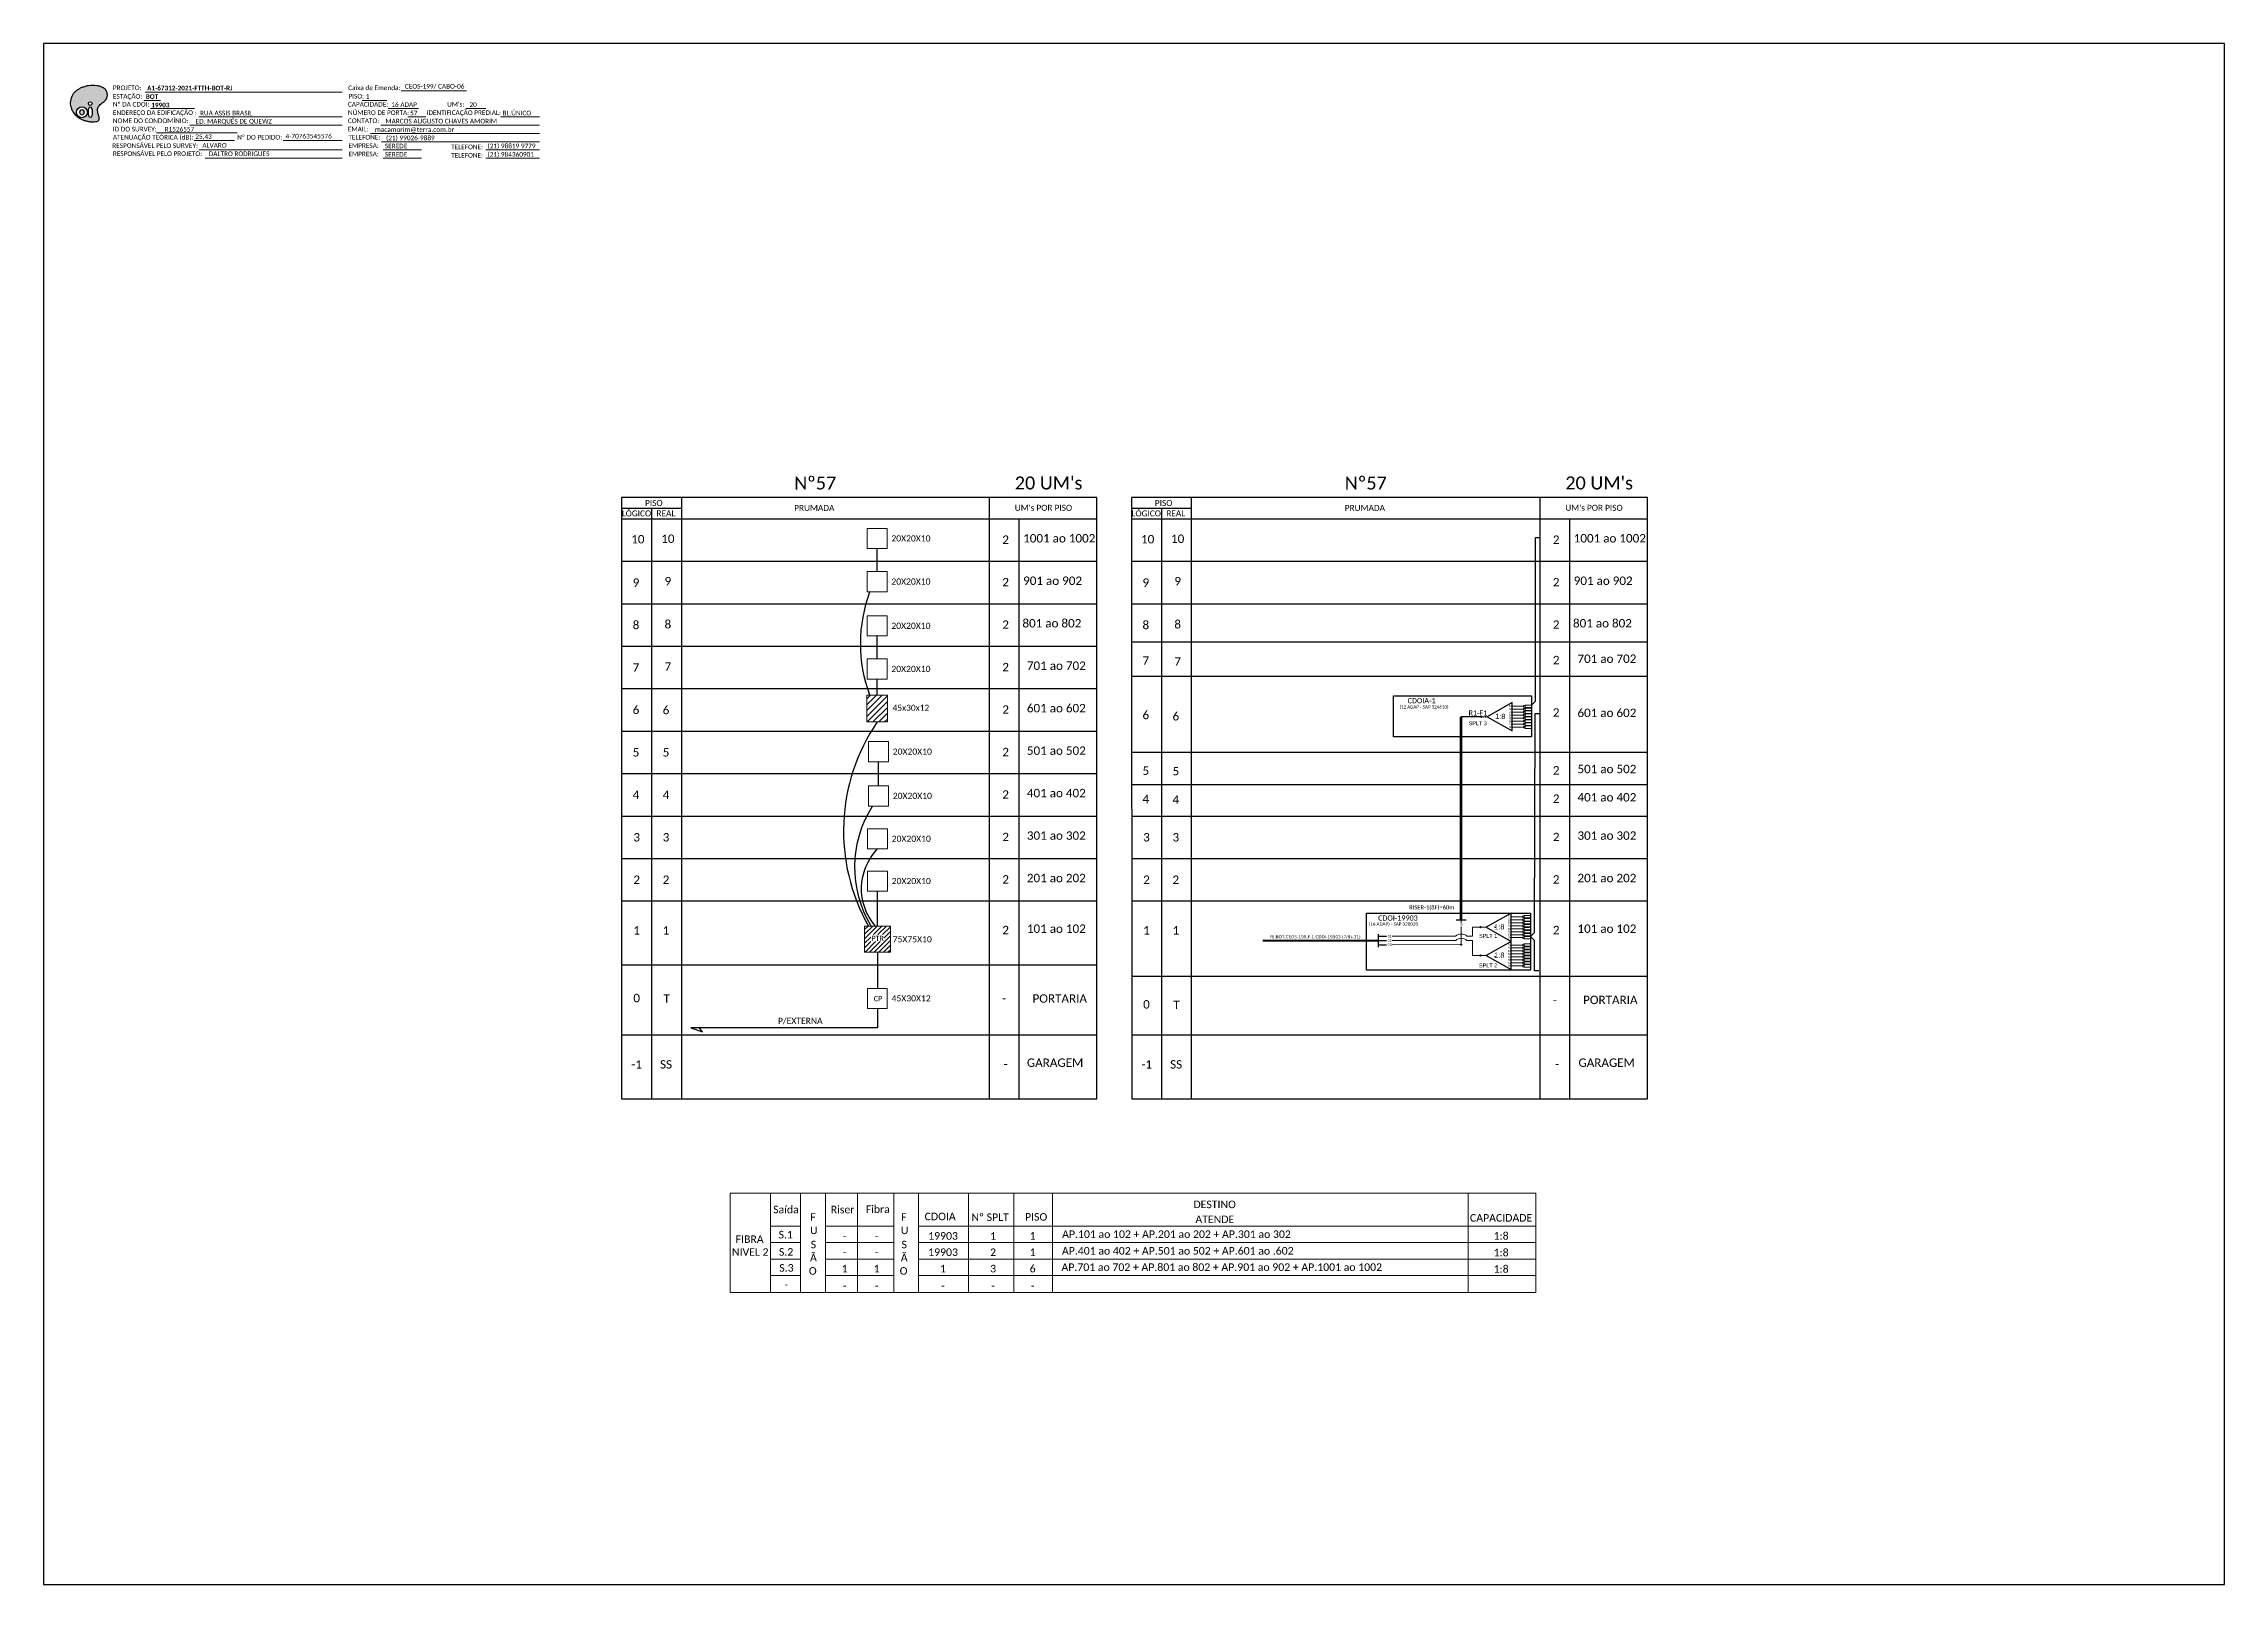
# Model space of a CAD drawing. Header units: metres. Extents: x -1286 to 455, y -500 to 94.
# Drawn here: x -386 to 455, y -500 to 94 of the extents above; entities that cross this region are included whole.
import ezdxf
from ezdxf.enums import TextEntityAlignment as Align

# ---------------------------------------------------------------- set-up
doc = ezdxf.new("R2010")
doc.units = ezdxf.units.M
for name, color, linetype, lineweight in [('(Notas)', 7, 'Continuous', 0), ('40.1-ETIQUETAS', 1, 'Continuous', 20), ('_NUMERAÇÃO_', 34, 'Continuous', 0)]:
    doc.layers.add(name, color=color, linetype=linetype, lineweight=lineweight)
doc.styles.add('ARIAL', font='arial.ttf')
doc.styles.add('siredit', font='verdana.ttf')
doc.styles.add('WMF-Calibri0', font='calibri.ttf')
doc.styles.add('WMF-Calibri1', font='calibrib.ttf')

# ---------------------------------------------------------------- blocks, each defined once
blk = doc.blocks.new('SPLT_1-8_SC-APC')
at = {"color": 1, "lineweight": 0}
blk.add_lwpolyline([(-17.04, -7.55), (-19.26, -7.55)], dxfattribs=at)
at = {"color": 1}
blk.add_lwpolyline([(-7.37, -2.1), (-17.04, -7.55), (-7.37, -13), (-7.37, -2.1)], dxfattribs=at)
at = {"color": 3, "lineweight": 0}
for points in [[(-2.99, -3.51), (-7.37, -3.51)], [(-7.37, -4.66), (-2.99, -4.66)], [(-7.37, -5.82), (-2.99, -5.82)], [(-7.37, -6.97), (-2.99, -6.97)], [(-7.37, -8.12), (-2.99, -8.12)], [(-2.41, -3.02), (-2.41, -4)], [(-2.41, -3.02), (0, -3.02)], [(-2.41, -4), (0, -4)], [(-2.41, -4.17), (-2.41, -5.16)], [(-2.41, -4.17), (0, -4.17)], [(-2.41, -5.16), (0, -5.16)], [(-2.41, -5.32), (-2.41, -6.31)], [(-2.41, -5.32), (0, -5.32)], [(-2.41, -6.31), (0, -6.31)], [(-2.41, -6.48), (-2.41, -7.46)], [(-2.41, -6.48), (0, -6.48)], [(-2.41, -7.46), (0, -7.46)], [(-2.41, -7.63), (-2.41, -8.62)], [(-2.41, -7.63), (0, -7.63)], [(-7.37, -9.28), (-2.99, -9.28)], [(-7.37, -10.43), (-2.99, -10.43)], [(-7.37, -11.58), (-2.99, -11.58)], [(-2.41, -8.62), (0, -8.62)], [(-2.41, -8.78), (-2.41, -9.77)], [(-2.41, -8.78), (0, -8.78)], [(-2.41, -9.77), (0, -9.77)], [(-2.41, -9.94), (-2.41, -10.92)], [(-2.41, -9.94), (0, -9.94)], [(-2.41, -10.92), (0, -10.92)], [(-2.41, -11.09), (-2.41, -12.08)], [(-2.41, -11.09), (0, -11.09)], [(-2.41, -12.08), (0, -12.08)]]:
    blk.add_lwpolyline(points, dxfattribs=at)
for points in [[(-2.99, -3.22), (-2.41, -3.22), (-2.41, -3.8), (-2.99, -3.8)], [(-2.99, -4.38), (-2.41, -4.38), (-2.41, -4.95), (-2.99, -4.95)], [(-2.99, -5.53), (-2.41, -5.53), (-2.41, -6.1), (-2.99, -6.1)], [(-2.99, -6.68), (-2.41, -6.68), (-2.41, -7.26), (-2.99, -7.26)], [(-2.99, -7.84), (-2.41, -7.84), (-2.41, -8.41), (-2.99, -8.41)], [(-2.99, -8.99), (-2.41, -8.99), (-2.41, -9.56), (-2.99, -9.56)], [(-2.99, -10.14), (-2.41, -10.14), (-2.41, -10.72), (-2.99, -10.72)], [(-2.99, -11.3), (-2.41, -11.3), (-2.41, -11.87), (-2.99, -11.87)]]:
    blk.add_lwpolyline(points, close=True, dxfattribs=at)
at = {"color": 1, "style": 'ARIAL'}
for s, height, p in [('1:8', 2, (-13.91, -8.4)), ('S1', 0.75, (-8.74, -3.78)), ('S2', 0.75, (-8.74, -4.97)), ('S3', 0.75, (-8.74, -6.18)), ('S4', 0.75, (-8.74, -7.36)), ('S5', 0.75, (-8.74, -8.57)), ('S6', 0.75, (-8.74, -9.69)), ('S7', 0.75, (-8.74, -10.78)), ('S8', 0.75, (-8.74, -11.9))]:
    blk.add_text(s, height=height, dxfattribs=at).set_placement(p)
blk = doc.blocks.new('SPLITTER FUTURO')
blk.add_point((0, 0))
at = {"style": 'ARIAL', "text_generation_flag": 6, "flags": 4}
for tag, p, height in [('SPLT', (-6.22, -4.1), 1.5), ('INSTAL.', (-6.25, -6.09), 1.25)]:
    blk.add_attdef(tag, p, '', height=height, rotation=180, dxfattribs=at)
blk = doc.blocks.new('SPLITTER_')
blk.add_point((0, 0))
at = {"style": 'ARIAL', "flags": 4}
blk.add_attdef('SPLT', (0, -3.26), '', height=1.5, dxfattribs=at)
blk = doc.blocks.new('OI')
h = blk.add_hatch(color=40)
edge = h.paths.add_edge_path()
edge.add_spline(control_points=[(4.35, -0.67), (3.92, -0.99), (3.26, -1.5), (2.81, -2.59), (2.9, -3.5), (3.06, -4.27), (3.31, -4.85), (3.37, -5.39), (3.4, -5.88), (3.2, -6.4), (2.54, -6.61), (1.65, -6.63), (0.55, -6.67), (-0.56, -6.42), (-1.61, -6.14), (-2.77, -5.61), (-3.92, -4.77), (-4.89, -3.7), (-5.34, -2.65), (-5.6, -1.94), (-5.85, -0.96), (-5.71, 0.47), (-5.1, 2.02), (-4.14, 3.02), (-3.3, 3.61), (-2.37, 4.16), (-1.36, 4.44), (-0.56, 4.7), (0.79, 4.85), (2.24, 4.97), (3.79, 4.57), (4.67, 4.21), (5.44, 3.65), (5.76, 2.99), (6.03, 2.21), (6.01, 1.46), (5.72, 0.64), (5.31, 0.08), (4.88, -0.38), (4.51, -0.55), (4.35, -0.67)], knot_values=[0, 0, 0, 0, 1.60434, 2.417191, 3.427595, 4.282808, 4.776746, 5.304182, 5.888771, 6.258406, 6.858137, 7.79129, 8.986195, 10.124242, 11.187857, 12.242908, 13.953784, 15.414161, 16.515391, 17.349188, 17.675853, 19.552021, 21.515531, 22.568638, 23.63245, 24.621084, 25.782718, 26.745347, 27.142653, 29.870543, 31.004649, 31.921532, 32.709589, 33.801391, 34.042471, 35.192333, 35.971461, 36.628871, 37.254359, 37.836911, 37.836911, 37.836911, 37.836911], degree=3, periodic=0)
h.paths.add_polyline_path([(1.13, -0.87, -1), (-0.04, -0.87, -1)], flags=16)
edge = h.paths.add_edge_path(flags=16)
edge.add_ellipse((0.56, -3.59), major_axis=(-0.02, 1.71), ratio=0.361305, start_angle=0, end_angle=360)
h.paths.add_polyline_path([(-0.36, -3.62, -1), (-3.8, -3.62, -1)], flags=16)
edge = h.paths.add_edge_path(flags=0)
edge.add_ellipse((-2.08, -3.62), major_axis=(0, 0.885), ratio=0.758294, start_angle=0, end_angle=360)
at = {"color": 40}
for centre, radius in [((-2.08, -3.62), 1.72), ((0.54, -0.87), 0.587)]:
    blk.add_circle(centre, radius, dxfattribs=at)
blk.add_ellipse((-2.08, -3.62), major_axis=(0, 0.885), ratio=0.758294, start_param=-3.141592653589792, end_param=3.141592653589792, dxfattribs=at)
blk.add_ellipse((0.56, -3.59), major_axis=(-0.02, 1.71), ratio=0.361305, dxfattribs=at)
at = {"color": 40, "start_tangent": (-0.800898, -0.598801), "end_tangent": (-0.800898, -0.598801)}
blk.add_spline([(4.35, -0.67), (3.2, -1.78), (2.9, -2.54), (2.92, -3.55), (3.12, -4.38), (3.28, -4.85), (3.37, -5.37), (3.35, -5.95), (3.2, -6.29), (2.66, -6.55), (1.73, -6.63), (0.54, -6.62), (-0.58, -6.41), (-1.6, -6.11), (-2.56, -5.67), (-3.95, -4.67), (-4.89, -3.56), (-5.37, -2.56), (-5.64, -1.78), (-5.72, -1.46), (-5.63, 0.42), (-4.84, 2.22), (-4.13, 2.99), (-3.27, 3.62), (-2.4, 4.09), (-1.3, 4.47), (-0.37, 4.72), (0.02, 4.77), (2.75, 4.8), (3.85, 4.53), (4.69, 4.16), (5.31, 3.68), (5.85, 2.73), (5.93, 2.5), (5.94, 1.35), (5.67, 0.62), (5.29, 0.08), (4.84, -0.36), (4.35, -0.67)], degree=3, dxfattribs=at)

msp = doc.modelspace()

# ---------------------------------------------------------------- hatches: boundary and pattern name
h = msp.add_hatch()
h.set_pattern_fill('LINE', color=1, scale=0.5, angle=45)
h.set_pattern_definition([(45, (722.4185, -89.9698), (-1.122532, 1.122532), [])])
h.paths.add_polyline_path([(-61, -156.99), (-68.95, -156.99), (-68.95, -167.33), (-61, -167.33)])
h = msp.add_hatch(color=3)
h.dxf.hatch_style = 1
edge = h.paths.add_edge_path()
edge.add_arc((168.08, -165.32), 0.256, 0, 360)
h = msp.add_hatch()
h.set_pattern_fill('ANSI31', color=1, scale=10, style=0)
h.set_pattern_definition([(45, (-683.2633, -641.6279), (-0.8838835, 0.8838835), [])])
h.paths.add_polyline_path([(-69.79, -256.05), (-59.88, -256.05), (-59.88, -246.01), (-69.79, -246.01)])
h.paths.add_polyline_path([(-67.36, -252.01), (-62.32, -252.01), (-62.32, -249.29), (-67.36, -249.28)], flags=16)
h = msp.add_hatch(color=3)
h.dxf.hatch_style = 1
edge = h.paths.add_edge_path()
edge.add_arc((167.7, -246.45), 0.242, 0, 360)
h = msp.add_hatch(color=3)
h.dxf.hatch_style = 1
edge = h.paths.add_edge_path()
edge.add_arc((160.22, -253.18), 0.205, 0, 360)
h = msp.add_hatch(color=3)
h.dxf.hatch_style = 1
edge = h.paths.add_edge_path()
edge.add_arc((167.7, -257.35), 0.242, 0, 360)

# ---------------------------------------------------------------- linework, layer by layer
at = {"layer": '(Notas)', "lineweight": 0}
for p, q in [((-106.07, -387.3), (-106.07, -348.93)), ((-94.54, -387.3), (-94.54, -348.93)), ((-84.9, -387.3), (-84.9, -348.93)), ((-72.56, -387.3), (-72.56, -348.93)), ((-58.53, -387.3), (-58.53, -348.93)), ((-49.07, -387.3), (-49.07, -348.93)), ((-29.76, -387.3), (-29.76, -348.93)), ((-12.28, -387.3), (-12.28, -348.93)), ((2.63, -387.3), (2.63, -348.93)), ((163.01, -387.3), (163.01, -348.93))]:
    msp.add_line(p, q, dxfattribs=at)
msp.add_lwpolyline([(189.01, -348.93), (189.01, -387.3)], dxfattribs=at)
for p, q in [((-163.5, -88.97), (-163.5, -312.61)), ((19.8, -312.61), (19.8, -88.97)), ((33.1, -88.97), (33.2, -312.61)), ((232.12, -312.61), (232.12, -88.97)), ((-163.5, -287.99), (19.8, -287.99)), ((33.1, -287.99), (232.12, -287.99))]:
    msp.add_line(p, q)
at = {"color": 3}
for p, q in [((-64.97, -109.35), (-64.97, -100.48)), ((-64.97, -143.03), (-64.97, -134.17)), ((-64.97, -156.99), (-64.97, -150.8)), ((-64.42, -191.96), (-64.42, -182.67)), ((-64.83, -246.01), (-64.83, -232.58))]:
    msp.add_line(p, q, dxfattribs=at)
at = {"color": 5, "lineweight": 0}
for p, q in [((160.22, -243.59), (160.22, -244.87)), ((160.22, -253.18), (160.22, -246.3))]:
    msp.add_line(p, q, dxfattribs=at)
msp.add_lwpolyline([(-386.42, -499.81), (454.58, -499.81), (454.58, 94.19), (-386.42, 94.19)], close=True)
at = {"color": 7, "lineweight": 0}
for points in [[(-248.5, 76.01), (-223.37, 76.01)], [(-347.83, 72.24), (-341.28, 72.24)], [(-347.31, 75.52), (-271.34, 75.52)], [(-345.16, 69.17), (-328.19, 69.17)], [(-263.54, 72.28), (-254.06, 72.28)], [(-253.49, 69.17), (-241.88, 69.17)], [(-223.55, 69.17), (-215.89, 69.17)], [(-342.85, 59.75), (-311.8, 59.75)], [(-330.01, 62.82), (-271.34, 62.82)], [(-326.59, 65.93), (-271.34, 65.93)], [(-260.42, 59.58), (-195.15, 59.58)], [(-256.38, 62.82), (-195.15, 62.82)], [(-245.91, 65.93), (-238.96, 65.93)], [(-210.21, 65.93), (-195.18, 65.93)], [(-328.31, 56.79), (-312.8, 56.79)], [(-326.59, 53.23), (-271.34, 53.23)], [(-294.08, 56.79), (-271.31, 56.79)], [(-256.13, 56.34), (-195.15, 56.34)], [(-255.52, 53.23), (-240.72, 53.23)], [(-215.92, 53.23), (-195.15, 53.23)], [(-324.11, 49.99), (-271.34, 49.99)], [(-255.52, 49.99), (-240.72, 49.99)], [(-215.92, 49.99), (-195.15, 49.99)], [(160.22, -253.18), (133.58, -253.19)]]:
    msp.add_lwpolyline(points, dxfattribs=at)
at = {"color": 0}
for points in [[(19.8, -80.75), (-163.5, -80.75)], [(232.12, -80.75), (33.1, -80.75)], [(-163.5, -84.86), (-140.35, -84.86)], [(-163.5, -88.97), (19.8, -88.97)], [(33.1, -84.86), (56.25, -84.86)], [(33.1, -88.97), (232.12, -88.97)]]:
    msp.add_lwpolyline(points, dxfattribs=at)
for points in [[(-163.5, -80.75), (-163.5, -88.97)], [(-140.35, -88.97), (-140.35, -80.75)], [(-21.79, -80.75), (-21.79, -88.97)], [(19.8, -88.97), (19.8, -80.75)], [(33.1, -80.75), (33.1, -88.97)], [(56.25, -88.97), (56.25, -80.75)], [(190.53, -80.75), (190.53, -88.97)], [(232.12, -88.97), (232.12, -80.75)], [(-163.5, -88.97), (19.8, -88.97)], [(-163.5, -88.97), (19.8, -88.97)], [(-151.93, -84.86), (-151.93, -88.97)], [(-151.93, -88.97), (-151.93, -312.61)], [(-140.35, -312.61), (-140.35, -88.97)], [(-21.79, -88.97), (-21.79, -312.61)], [(-10.22, -312.61), (-10.22, -88.97)], [(33.1, -88.97), (232.12, -88.97)], [(33.1, -88.97), (232.12, -88.97)], [(44.68, -84.86), (44.68, -88.97)], [(44.68, -88.97), (44.68, -312.61)], [(56.25, -312.61), (56.25, -88.97)], [(190.53, -88.97), (190.53, -312.61)], [(202.1, -312.61), (202.1, -88.97)], [(-163.5, -105.34), (19.8, -105.34)], [(33.1, -105.34), (232.12, -105.34)], [(-163.5, -121.72), (19.8, -121.72)], [(33.1, -121.72), (232.12, -121.72)], [(-163.5, -138.09), (19.8, -138.09)], [(33.1, -136.48), (232.12, -136.48)], [(33.1, -149.73), (232.12, -149.73)], [(-163.5, -154.46), (19.8, -154.46)], [(-163.5, -170.83), (19.8, -170.83)], [(33.1, -178.92), (232.12, -178.92)], [(-163.5, -187.2), (19.8, -187.2)], [(33.1, -191.49), (232.12, -191.49)], [(-163.5, -203.58), (19.8, -203.58)], [(33.1, -203.58), (232.12, -203.58)], [(-163.5, -219.95), (19.8, -219.95)], [(33.1, -219.95), (232.12, -219.95)], [(-163.5, -236.32), (19.8, -236.32)], [(33.1, -236.32), (232.12, -236.32)], [(-163.5, -260.93), (19.8, -260.93)], [(33.1, -265.27), (232.12, -265.27)], [(-163.5, -287.99), (19.8, -287.99)], [(-163.5, -312.61), (19.8, -312.61)], [(33.2, -312.61), (232.12, -312.61)]]:
    msp.add_lwpolyline(points)
at = {"lineweight": 0}
for points in [[(-61.14, -100.48), (-68.8, -100.48), (-68.8, -92.71), (-61.14, -92.71)], [(-61.14, -117.11), (-68.8, -117.11), (-68.8, -109.35), (-61.14, -109.35)], [(-61.14, -134.17), (-68.8, -134.17), (-68.8, -126.4), (-61.14, -126.4)], [(-61.14, -150.8), (-68.8, -150.8), (-68.8, -143.03), (-61.14, -143.03)], [(-60.59, -182.67), (-68.25, -182.67), (-68.25, -174.91), (-60.59, -174.91)], [(-60.59, -199.73), (-68.25, -199.73), (-68.25, -191.96), (-60.59, -191.96)], [(-61, -216.27), (-68.67, -216.27), (-68.67, -208.5), (-61, -208.5)], [(-61, -232.58), (-68.67, -232.58), (-68.67, -224.81), (-61, -224.81)], [(-61.06, -277.8), (-68.73, -277.8), (-68.73, -270.03), (-61.06, -270.03)]]:
    msp.add_lwpolyline(points, close=True, dxfattribs=at)
at = {"color": 3}
for points in [[(187.31, -160.79), (187.31, -160.79), (187.31, -160.79), (187.31, -160.79), (188.87, -159.28), (188.87, -96.27), (190.53, -96.27)], [(190.18, -263.33), (188.53, -263.33), (188.53, -251.52), (186.96, -250.02), (188.53, -248.51), (188.85, -164.11), (190.5, -164.11)], [(128.35, -249.93), (131.43, -249.93)], [(-64.89, -256.05), (-64.89, -270.03)]]:
    msp.add_lwpolyline(points, dxfattribs=at)
at = {"color": 7}
msp.add_lwpolyline([(-67.8, -156.99, -0.177758), (-67.73, -117.11)], format="xyb", dxfattribs=at)
at = {"color": 1, "lineweight": 0}
for points in [[(-68.95, -156.99), (-61, -156.99), (-61, -167.33), (-68.95, -167.33)], [(-59.88, -246.01), (-69.79, -246.01), (-69.79, -256.05), (-59.88, -256.05)]]:
    msp.add_lwpolyline(points, close=True, dxfattribs=at)
at = {"color": 1}
for points in [[(134.18, -157.19), (187.31, -157.19), (187.31, -173.03), (134.18, -173.03)], [(123.71, -241), (186.96, -241), (186.96, -263.03), (123.71, -263.03)]]:
    msp.add_lwpolyline(points, close=True, dxfattribs=at)
at = {"color": 3}
for points in [[(-64.97, -167.33, 0.285159), (-68.36, -246.01, 0.166216)], [(-67.32, -246.01, -0.278726), (-66.82, -199.73)], [(-65.65, -246.01, -0.388122), (-64.83, -216.27)]]:
    msp.add_lwpolyline(points, format="xyb", dxfattribs=at)
at = {"color": 5, "const_width": 1}
msp.add_lwpolyline([(160.22, -243.59), (160.21, -165.32)], dxfattribs=at)
at = {"color": 5}
for points in [[(168.05, -165.32), (160.21, -165.32)], [(158.35, -243.59), (162.13, -243.59)]]:
    msp.add_lwpolyline(points, dxfattribs=at)
at = {"color": 1, "const_width": 0.8}
msp.add_lwpolyline([(83.76, -251.62), (128.35, -251.62)], dxfattribs=at)
at = {"color": 1}
for points in [[(128.35, -254.11), (128.35, -249.14)], [(-64.89, -277.8), (-64.89, -285.22), (-95.02, -285.22), (-136.77, -285.22)], [(-136.77, -285.22), (-132.35, -286.81)], [(-132.35, -286.81), (-133.76, -284.99)]]:
    msp.add_lwpolyline(points, dxfattribs=at)
at = {"color": 2}
msp.add_lwpolyline([(128.35, -251.56), (131.43, -251.56)], dxfattribs=at)
at = {"color": 3, "lineweight": 0}
for points in [[(158.13, -249.93), (138.32, -249.93), (133.58, -249.93)], [(167.7, -246.45), (164.56, -246.45), (164.56, -249.93), (162.49, -249.93)]]:
    msp.add_lwpolyline(points, dxfattribs=at)
at = {"color": 2, "lineweight": 0}
msp.add_lwpolyline([(162.49, -251.56, 0.377888), (158.13, -251.56), (133.58, -251.56)], format="xyb", dxfattribs=at)
msp.add_lwpolyline([(167.7, -257.35), (164.56, -257.35), (164.56, -251.55), (162.49, -251.55)], dxfattribs=at)
at = {"color": 7}
msp.add_lwpolyline([(128.35, -253.19), (131.43, -253.19)], dxfattribs=at)
at = {"color": 3}
for centre, radius in [((168.08, -165.32), 0.256), ((167.7, -246.45), 0.242), ((160.22, -253.18), 0.205), ((160.22, -253.18), 0.205), ((167.7, -257.35), 0.242)]:
    msp.add_circle(centre, radius, dxfattribs=at)
at = {"color": 3, "lineweight": 0}
msp.add_arc((160.31, -252.41), 3.3, 48.59807, 131.40193, dxfattribs=at)
at = {"layer": '_NUMERAÇÃO_', "color": 0, "lineweight": 0}
for p, q in [((189.01, -348.93), (-121.71, -348.93)), ((-121.71, -348.93), (-121.71, -387.3)), ((-94.54, -361.65), (-106.07, -361.65)), ((-94.54, -367.98), (-106.07, -367.98)), ((-58.53, -361.65), (-84.9, -361.65)), ((-58.53, -367.98), (-84.9, -367.98)), ((189.01, -361.65), (-49.07, -361.65)), ((189.01, -367.98), (-49.07, -367.98)), ((-94.54, -374.39), (-106.07, -374.39)), ((-58.53, -374.39), (-84.9, -374.39)), ((189.01, -374.39), (-49.07, -374.39)), ((-94.54, -380.72), (-106.07, -380.72)), ((-58.53, -380.72), (-84.9, -380.72)), ((189.01, -380.72), (-49.07, -380.72)), ((189.01, -387.3), (-121.71, -387.3))]:
    msp.add_line(p, q, dxfattribs=at)

# ---------------------------------------------------------------- block references
at = {"color": 7, "xscale": 1.213923925163967, "yscale": 1.213923925163967, "zscale": 1.213923925163967, "rotation": 0.1532896023949059}
msp.add_blockref('OI', (-369.11, 72.14), dxfattribs=at)
ref = msp.add_blockref('SPLITTER_', (169.69, -165.32), dxfattribs=dict(xscale=-1))
ref.add_attrib('SPLT', 'SPLT 3', (163.16, -168.58), dxfattribs={"height": 1.5, "style": 'ARIAL'})
at = {"color": 3}
for p in [(187.31, -157.77), (186.96, -238.9), (186.96, -249.8)]:
    msp.add_blockref('SPLT_1-8_SC-APC', p, dxfattribs=at)
ref = msp.add_blockref('SPLITTER FUTURO', (173.37, -246.45))
ref.add_attrib('SPLT', 'SPLT 1', (167.15, -250.55), dxfattribs={"height": 1.5, "rotation": 180, "style": 'ARIAL', "text_generation_flag": 6})
ref = msp.add_blockref('SPLITTER FUTURO', (173.37, -257.84))
ref.add_attrib('SPLT', 'SPLT 2', (167.15, -261.94), dxfattribs={"height": 1.5, "rotation": 180, "style": 'ARIAL', "text_generation_flag": 6})

# ---------------------------------------------------------------- texts
at = {"color": 7, "lineweight": 0, "style": 'WMF-Calibri0'}
for s, height, p in [('PROJETO:', 1.793, (-359.71, 76.26)), ('Caixa de Emenda:', 1.7927, (-268.96, 76.26)), ('ESTAÇÃO:', 1.793, (-359.71, 72.98)), ('Nº DA CDOI:', 1.7927, (-359.71, 69.91)), ('ENDEREÇO DA EDIFICAÇÃO :', 1.7927, (-359.71, 66.68)), ('CAPACIDADE:', 1.7927, (-269.06, 69.91)), ('NÚMERO DE PORTA:', 1.7927, (-269.06, 66.68)), ('PISO:', 1.793, (-268.88, 73.03)), ('IDENTIFICAÇÃO PREDIAL:', 1.7927, (-238.69, 66.68)), ("UM's:", 1.793, (-230.82, 69.91)), ('ATENUAÇÃO TEÓRICA (dB):', 1.7927, (-359.71, 57.21)), ('NOME DO CONDOMÍNIO:', 1.7927, (-359.71, 63.56)), ('ID DO SURVEY:', 1.7927, (-359.71, 60.33)), ('Nº DO PEDIDO:', 1.7927, (-311.79, 57.21)), ('CONTATO:', 1.793, (-269.06, 63.56)), ('EMAIL:', 1.793, (-269.06, 60.33)), ('TELEFONE:', 1.793, (-268.88, 57.21)), ('RESPONSÁVEL PELO SURVEY:', 1.7927, (-359.95, 53.98)), ('RESPONSÁVEL PELO PROJETO:', 1.7927, (-359.71, 50.87)), ('EMPRESA:', 1.793, (-268.88, 53.98)), ('EMPRESA:', 1.793, (-268.88, 50.74)), ('TELEFONE:', 1.793, (-229.28, 53.47)), ('TELEFONE:', 1.793, (-229.28, 50.24))]:
    msp.add_text(s, height=height, dxfattribs=at).set_placement(p)
at = {"color": 7}
for s, height, style, p in [('A1-67312-2021-FTTH-BOT-RJ', 1.7927, 'WMF-Calibri1', (-346.52, 76.17)), ('CEOS-199/ CABO-06', 1.7927, 'WMF-Calibri0', (-247.1, 76.85)), ('BOT', 1.793, 'WMF-Calibri1', (-347.03, 72.89)), ('RUA ASSIS BRASIL', 1.7927, 'WMF-Calibri0', (-326.09, 66.52)), ('1', 1.79, 'WMF-Calibri0', (-262.19, 72.88)), ('16 ADAP', 1.793, 'WMF-Calibri0', (-252.32, 69.79)), ('57', 1.793, 'WMF-Calibri0', (-245.1, 66.53)), ('20', 1.793, 'WMF-Calibri0', (-222.2, 69.77)), ('BL.ÚNICO', 1.793, 'WMF-Calibri0', (-209.45, 66.53)), ('R1526557', 1.793, 'WMF-Calibri0', (-339.75, 60.28)), ('25,43', 1.793, 'WMF-Calibri0', (-327.93, 57.45)), ('ED. MARQUÊS DE QUEWZ', 1.7927, 'WMF-Calibri0', (-327.81, 63.39)), ('4-70763545576', 1.7927, 'WMF-Calibri0', (-293.13, 57.62)), ('macamorim@terra.com.br', 1.7927, 'WMF-Calibri0', (-258.64, 60.18)), ('MARCOS AUGUSTO CHAVES AMORIM', 1.7927, 'WMF-Calibri0', (-254.6, 63.42)), ('(21) 99026-9889', 1.7927, 'WMF-Calibri0', (-254.35, 56.94)), ('ALVARO', 1.793, 'WMF-Calibri0', (-325.2, 54.07)), ('DALTRO RODRIGUES', 1.7927, 'WMF-Calibri0', (-322.71, 50.83)), ('SEREDE', 1.793, 'WMF-Calibri0', (-254.82, 53.83)), ('SEREDE', 1.793, 'WMF-Calibri0', (-254.82, 50.59)), ('(21) 98819 9779', 1.7927, 'WMF-Calibri0', (-215.22, 53.83)), ('(21) 984360901', 1.7927, 'WMF-Calibri0', (-215.22, 50.59)), ('20X20X10', 2.373, 'WMF-Calibri0', (-59.49, -97.74)), ('1001 ao 1002', 3.24, 'WMF-Calibri0', (-8.67, -98.13)), ('1001 ao 1002', 3.24, 'WMF-Calibri0', (203.65, -98.13)), ('20X20X10', 2.373, 'WMF-Calibri0', (-59.49, -114.38)), ('901 ao 902', 3.24, 'WMF-Calibri0', (-8.67, -114.5)), ('901 ao 902', 3.24, 'WMF-Calibri0', (203.65, -114.5)), ('20X20X10', 2.373, 'WMF-Calibri0', (-59.49, -131.43)), ('801 ao 802', 3.24, 'WMF-Calibri0', (-8.95, -130.88)), ('801 ao 802', 3.24, 'WMF-Calibri0', (203.37, -130.88)), ('701 ao 702', 3.24, 'WMF-Calibri0', (205.09, -144.56)), ('20X20X10', 2.373, 'WMF-Calibri0', (-59.49, -148.06)), ('701 ao 702', 3.24, 'WMF-Calibri0', (-7.23, -147.25)), ('601 ao 602', 3.24, 'WMF-Calibri0', (-7.23, -163.62)), ('601 ao 602', 3.24, 'WMF-Calibri0', (205.09, -165.43)), ('20X20X10', 2.373, 'WMF-Calibri0', (-58.94, -179.94)), ('501 ao 502', 3.24, 'WMF-Calibri0', (-7.23, -179.99)), ('501 ao 502', 3.24, 'WMF-Calibri0', (205.09, -187.07)), ('401 ao 402', 3.24, 'WMF-Calibri0', (-7.23, -196.36)), ('20X20X10', 2.373, 'WMF-Calibri0', (-58.94, -196.99)), ('401 ao 402', 3.24, 'WMF-Calibri0', (205.09, -197.98)), ('301 ao 302', 3.24, 'WMF-Calibri0', (-7.23, -212.74)), ('301 ao 302', 3.24, 'WMF-Calibri0', (205.09, -212.74)), ('20X20X10', 2.373, 'WMF-Calibri0', (-59.35, -213.53)), ('201 ao 202', 3.24, 'WMF-Calibri0', (-7.23, -229.11)), ('201 ao 202', 3.24, 'WMF-Calibri0', (205.09, -229.11)), ('20X20X10', 2.373, 'WMF-Calibri0', (-59.35, -229.84)), ('PTR', 2, 'WMF-Calibri0', (-67.2, -251.76)), ('75X75X10', 2.373, 'WMF-Calibri0', (-58.99, -252.29)), ('101 ao 102', 3.24, 'WMF-Calibri0', (-7.23, -248.63)), ('101 ao 102', 3.24, 'WMF-Calibri0', (205.09, -248.63)), ('CP', 2, 'WMF-Calibri0', (-66.24, -274.99)), ('45X30X12', 2.373, 'WMF-Calibri0', (-59.41, -275.06)), ('PORTARIA', 3.24, 'WMF-Calibri0', (-5.06, -275.56)), ('PORTARIA', 3.24, 'WMF-Calibri0', (207.26, -276.09)), ('P/EXTERNA', 2.373, 'WMF-Calibri0', (-103.22, -283.73)), ('GARAGEM', 3.24, 'WMF-Calibri0', (-7.23, -300.3)), ('GARAGEM', 3.24, 'WMF-Calibri0', (205.48, -300.3))]:
    msp.add_text(s, height=height, dxfattribs=dict(at, style=style)).set_placement(p)
at = {"color": 7, "style": 'WMF-Calibri1'}
msp.add_text('19903', height=1.793, dxfattribs=at).set_placement((-341.38, 69.6), align=Align.CENTER)
at = {"color": 2, "style": 'WMF-Calibri0'}
for s, p in [('Nº57', (-96.97, -77.71)), ("20 UM's", (-11.91, -77.68)), ('Nº57', (115.35, -77.71)), ("20 UM's", (200.41, -77.68))]:
    msp.add_text(s, height=5, dxfattribs=at).set_placement(p)
at = {"color": 0, "style": 'WMF-Calibri0'}
for s, p in [('     PISO', (-158.54, -84.05)), ('PRUMADA', (-96.97, -85.94)), ("UM's POR PISO", (-11.91, -85.91)), ('     PISO', (38.06, -84.05)), ('PRUMADA', (115.35, -85.94)), ("UM's POR PISO", (200.41, -85.91)), ('  LÓGICO', (-165.08, -88.08)), ('    REAL', (-153.32, -88.03)), ('  LÓGICO', (31.52, -88.08)), ('    REAL', (43.28, -88.03))]:
    msp.add_text(s, height=2.3, dxfattribs=at).set_placement(p)
at = {"color": 7, "style": 'WMF-Calibri0'}
for s, p in [('10', (-157.25, -96.86)), ('10', (-145.68, -96.68)), ('10', (39.35, -96.86)), ('10', (50.92, -96.68)), ('9', (-145.68, -113.05)), ('9', (50.92, -113.05)), ('8', (-145.68, -129.64)), ('8', (50.92, -129.64)), ('7', (50.92, -143.97)), ('7', (-145.68, -145.97))]:
    msp.add_text(s, height=3.24, dxfattribs=at).set_placement(p, align=Align.MIDDLE_CENTER)
at = {"color": 1, "style": 'WMF-Calibri0'}
for s, p in [('CDOIA-1', (139.61, -160.12)), ('CDOI-19903', (128.24, -243.92))]:
    msp.add_text(s, height=2, dxfattribs=at).set_placement(p)
at = {"style": 'WMF-Calibri0'}
msp.add_text('45x30x12', height=2.319, dxfattribs=at).set_placement((-59.02, -163.01))
at = {"color": 1, "style": 'WMF-Calibri0'}
for s, p in [('(12 ADAP - SAP 324610)', (145.92, -162.14)), ('(16 ADAP) - SAP 328028', (134.09, -245.85))]:
    msp.add_text(s, height=1.25, dxfattribs=at).set_placement(p, align=Align.CENTER)
at = {"color": 5, "style": 'WMF-Calibri0'}
for s, height, p in [('R1-F1', 2, (163.11, -164.84)), ('RISER-1(8F)=60m', 1.6, (140.22, -239.6))]:
    msp.add_text(s, height=height, dxfattribs=at).set_placement(p)
at = {"style": 'ARIAL'}
for s, p in [('01', (132.68, -249.93)), ('02', (132.68, -251.56)), ('03', (132.68, -253.19))]:
    msp.add_text(s, height=1, dxfattribs=at).set_placement(p, align=Align.MIDDLE_CENTER)
msp.add_text('01', height=0.75, rotation=90, dxfattribs=at).set_placement((160.27, -245.62), align=Align.MIDDLE_CENTER)
at = {"color": 7, "linetype": 'Continuous', "lineweight": 0, "style": 'WMF-Calibri0'}
for s, height, p in [('DESTINO', 2.911, (65.18, -353.31)), ('Saída', 2.911, (-100.14, -355.29)), ('F', 2.91, (-89.72, -358.16)), ('Riser', 2.911, (-78.31, -355.29)), ('Fibra', 2.911, (-64.73, -355.16)), ('F', 2.91, (-54.71, -358.16)), ('CDOIA', 2.911, (-40.67, -357.97)), ('Nº SPLT', 2.911, (-21.41, -358.26)), ('PISO', 2.911, (-3.65, -358.13)), ('ATENDE', 2.911, (65.25, -359.06)), ('CAPACIDADE', 2.911, (175.65, -358.5)), ('FIBRA ', 2.911, (-113.64, -366.71)), ('S.1', 2.911, (-100.22, -364.98)), ('S.1', 2.911, (-100.22, -364.98)), ('U', 2.91, (-89.39, -363.31)), ('S', 2.91, (-89.54, -368.79)), ('-', 2.91, (-77.49, -365.46)), ('-', 2.91, (-65.15, -365.46)), ('U', 2.91, (-54.37, -363.31)), ('S', 2.91, (-54.53, -368.79)), ('19903', 2.911, (-39.56, -365.46)), ('1', 2.91, (-20.26, -365.46)), ('1', 2.91, (-5.01, -365.46)), ('AP.401 ao 402 + AP.501 ao 502 + AP.601 ao .602', 2.9106, (50.97, -371.21)), ('AP.101 ao 102 + AP.201 ao 202 + AP.301 ao 302 ', 2.9106, (50.97, -364.8)), ('1:8', 2.911, (175.65, -365.46)), ('NIVEL 2', 2.911, (-113.91, -371.68)), ('S.2', 2.911, (-100.08, -371.64)), ('S.3', 2.911, (-99.95, -377.79)), ('O', 2.91, (-89.8, -378.96)), ('Ã', 2.91, (-89.55, -373.81)), ('1', 2.91, (-77.49, -378.07)), ('-', 2.91, (-77.49, -371.74)), ('1', 2.91, (-65.15, -378.07)), ('-', 2.91, (-65.15, -371.74)), ('O', 2.91, (-54.78, -378.96)), ('Ã', 2.91, (-54.54, -373.81)), ('19903', 2.911, (-39.56, -371.74)), ('1', 2.91, (-39.56, -378.07)), ('2', 2.91, (-20.26, -371.74)), ('3', 2.91, (-20.26, -378.07)), ('6', 2.91, (-5.01, -378.07)), ('1', 2.91, (-5.01, -371.74)), ('AP.701 ao 702 + AP.801 ao 802 + AP.901 ao 902 + AP.1001 ao 1002', 2.9106, (67.93, -377.51)), ('1:8', 2.911, (175.65, -371.88)), ('1:8', 2.911, (175.65, -378.21)), ('-', 2.91, (-100.02, -384.21)), ('-', 2.91, (-77.49, -384.65)), ('-', 2.91, (-65.15, -384.65)), ('-', 2.91, (-39.56, -384.65)), ('-', 2.91, (-20.26, -384.65)), ('-', 2.91, (-5.01, -384.65))]:
    msp.add_text(s, height=height, dxfattribs=at).set_placement(p, align=Align.MIDDLE_CENTER)
at = {"color": 7, "style": 'WMF-Calibri0', "flags": 4}
for tag, p in [('2', (-15.42, -97.05)), ('2', (196.9, -97.05)), ('9', (-157.96, -113.61)), ('2', (-15.42, -113.42)), ('9', (38.64, -113.61)), ('2', (196.9, -113.42)), ('8', (-157.96, -129.92)), ('2', (-15.42, -129.79)), ('8', (38.64, -129.92)), ('2', (196.9, -129.79)), ('7', (38.64, -143.6)), ('2', (196.9, -143.47)), ('7', (-157.96, -146.29)), ('2', (-15.42, -146.16)), ('6', (-157.96, -162.66)), ('6', (-146.39, -162.73)), ('2', (-15.42, -162.53)), ('6', (38.64, -164.64)), ('6', (50.22, -165.12)), ('2', (196.9, -163.66)), ('5', (-157.96, -179.03)), ('5', (-146.39, -179.03)), ('2', (-15.42, -178.9)), ('5', (38.64, -186.11)), ('5', (50.22, -186.28)), ('2', (196.9, -185.98)), ('4', (-157.96, -195.4)), ('4', (-146.39, -195.4)), ('2', (-15.42, -195.28)), ('4', (38.64, -197.02)), ('4', (50.22, -197.26)), ('2', (196.9, -196.89)), ('3', (-157.71, -211.78)), ('3', (-146.39, -211.78)), ('2', (-15.42, -211.65)), ('3', (38.89, -211.78)), ('3', (50.22, -211.78)), ('2', (196.9, -211.65)), ('2', (-157.71, -228.15)), ('2', (-146.39, -228.15)), ('2', (-15.42, -228.02)), ('2', (38.89, -228.15)), ('2', (50.22, -228.15)), ('2', (196.9, -228.02)), ('1', (-157.71, -247.67)), ('1', (-146.39, -247.67)), ('2', (-15.42, -247.54)), ('1', (38.89, -247.67)), ('1', (50.22, -247.67)), ('2', (196.9, -247.54)), ('0', (-157.71, -273.75)), ('T', (-146.14, -273.98)), ('-', (-15.94, -273.91)), ('0', (38.89, -276.18)), ('T', (50.46, -276.36)), ('-', (196.38, -274.44)), ('-1', (-157.71, -299.34)), ('SS', (-146.39, -299.34)), ('-', (-15.42, -299.21)), ('-1', (38.99, -299.34)), ('SS', (50.32, -299.34)), ('-', (197.3, -299.21))]:
    msp.add_attdef(tag, text='XX', height=3.24, dxfattribs=at).set_placement(p, align=Align.MIDDLE_CENTER)
at = {"layer": '40.1-ETIQUETAS', "color": 1, "style": 'siredit'}
msp.add_text('RJ.BOT.CEOS-199.F-1.CDOI-19903 (7/8+31)', height=1.1614, dxfattribs=at).set_placement((104.05, -250.15), align=Align.MIDDLE_CENTER)

doc.saveas('drawing.dxf')
